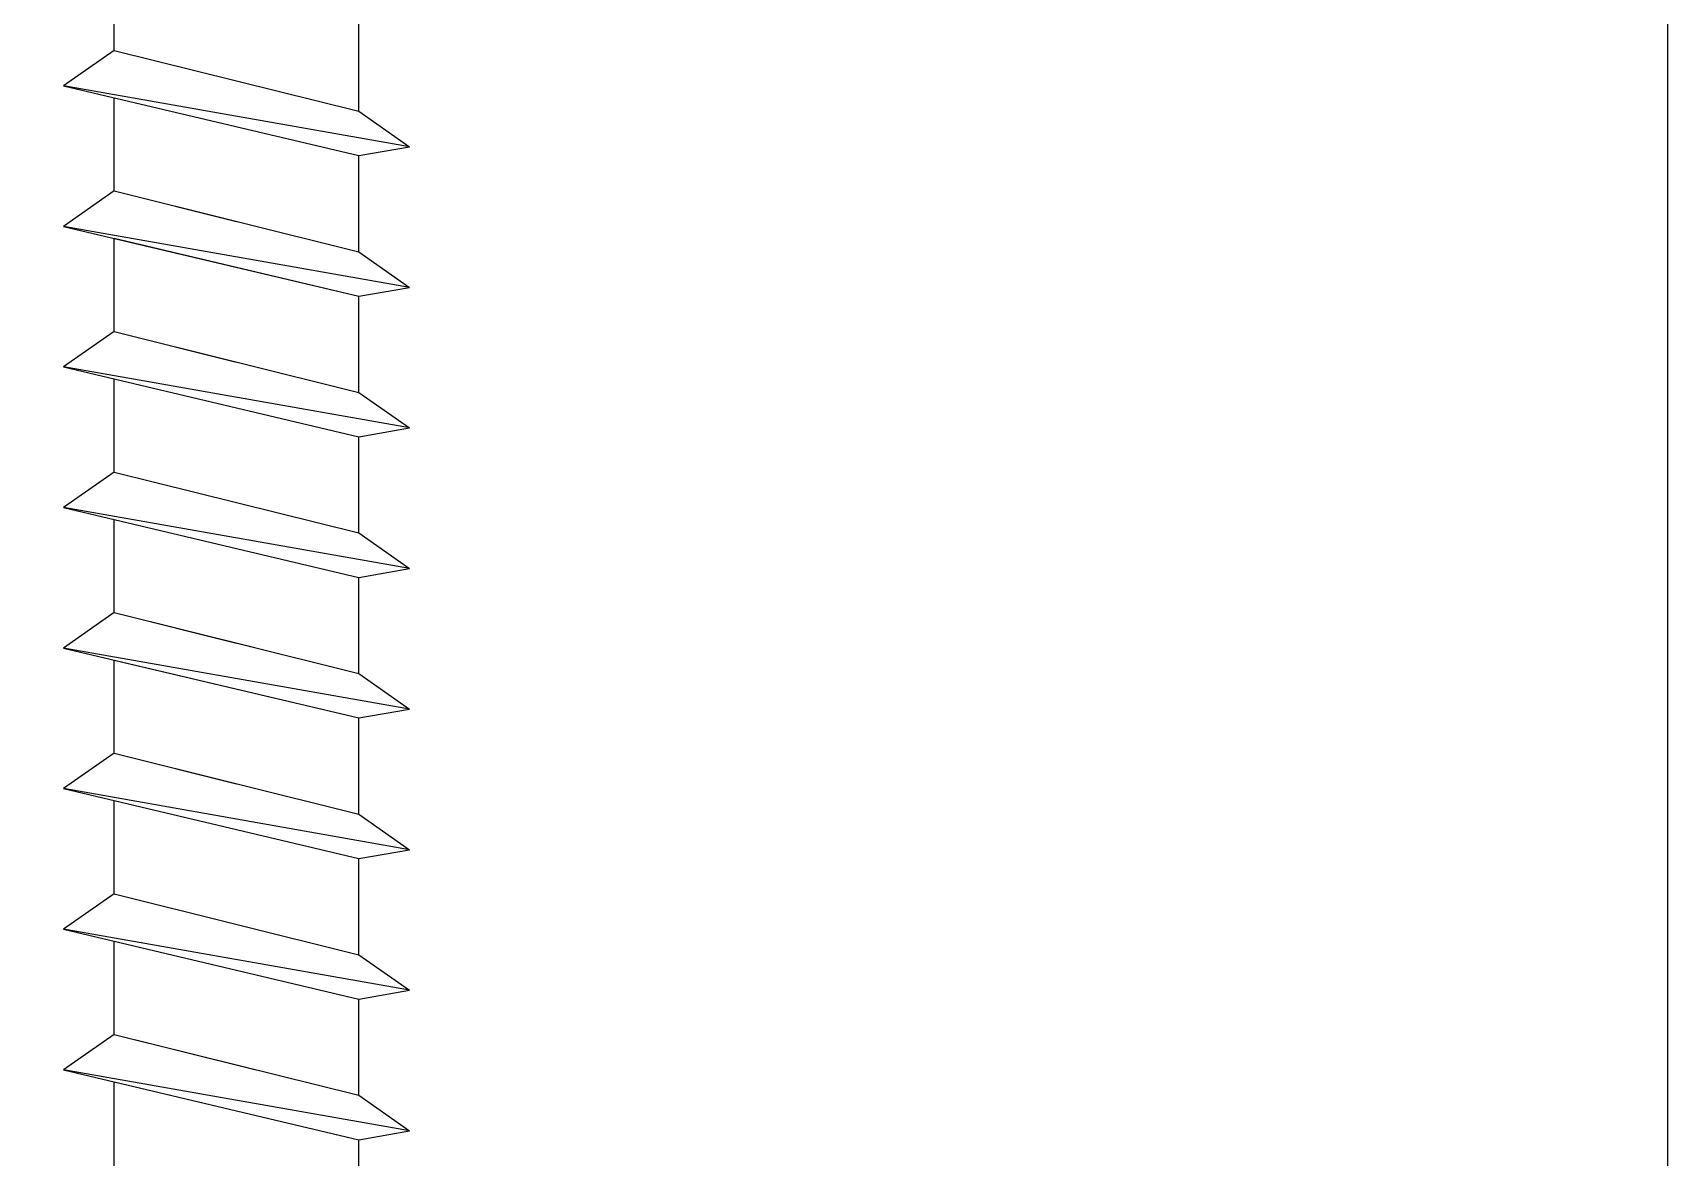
# Model space of a CAD drawing. Header units: inches. Extents: x -2661 to 42767, y -1222 to 9099.
# Drawn here: x -1011.251 to -1010.088, y 2822.963 to 2823.763 of the extents above; entities that cross this region are included whole.
import ezdxf

# ---------------------------------------------------------------- set-up
doc = ezdxf.new("R2010")
doc.units = ezdxf.units.IN
doc.header["$LTSCALE"] = 12
doc.header["$MEASUREMENT"] = 0
doc.layers.get('0').update_dxf_attribs({"linetype": 'CONTINUOUS'})
for name, color, linetype in [('S-FASTENERS', 2, 'CONTINUOUS'), ('S-SIMPSON', 2, 'CONTINUOUS'), ('S-WOOD', 3, 'CONTINUOUS')]:
    doc.layers.add(name, color=color, linetype=linetype)

# ---------------------------------------------------------------- blocks, each defined once
blk = doc.blocks.new('*U2187')
blk.add_lwpolyline([(0, 11.875), (0, 0), (2.0396, 0), (2.0396, 11.875)], close=True)
blk = doc.blocks.new('SDS.25X6-f')
at = {"layer": 'S-SIMPSON', "color": 1}
for p, q in [((0.087, -3.0816), (0.087, -3.15)), ((0.087, -3.0816), (0.087, -3.15)), ((0.087, -3.0816), (0.087, -3.15)), ((0.087, -3.0816), (0.087, -3.15)), ((0.087, -3.0816), (0.087, -3.15)), ((0.087, -3.0816), (0.087, -3.15)), ((0.087, -3.0816), (0.087, -3.15)), ((0.087, -3.0816), (0.087, -3.15)), ((0.087, -3.0816), (0.087, -3.15)), ((0.087, -3.0816), (0.087, -3.15)), ((0.087, -3.0816), (0.087, -3.15)), ((0.087, -3.0816), (0.087, -3.15)), ((-0.087, -3.1249), (-0.087, -3.1912)), ((-0.087, -3.1249), (-0.087, -3.1912)), ((-0.087, -3.1249), (-0.087, -3.1912)), ((-0.087, -3.1249), (-0.087, -3.1912)), ((-0.087, -3.1249), (-0.087, -3.1912)), ((-0.087, -3.1249), (-0.087, -3.1912)), ((-0.087, -3.1249), (-0.087, -3.1912)), ((-0.087, -3.1249), (-0.087, -3.1912)), ((-0.087, -3.1249), (-0.087, -3.1912)), ((-0.087, -3.1249), (-0.087, -3.1912)), ((-0.087, -3.1249), (-0.087, -3.1912)), ((-0.087, -3.1249), (-0.087, -3.1912)), ((-0.087, -3.1249), (-0.087, -3.1912)), ((-0.087, -3.1249), (-0.087, -3.1912)), ((-0.123, -3.1997), (0.087, -3.15)), ((-0.123, -3.1997), (0.087, -3.15)), ((-0.123, -3.1997), (0.087, -3.15)), ((-0.123, -3.1997), (0.087, -3.15)), ((-0.123, -3.1997), (0.087, -3.15)), ((-0.123, -3.1997), (0.087, -3.15)), ((-0.123, -3.1997), (0.087, -3.15)), ((-0.123, -3.1997), (0.087, -3.15)), ((-0.087, -3.1912), (0.087, -3.15)), ((0.087, -3.15), (0.123, -3.1563)), ((0.087, -3.15), (0.123, -3.1563)), ((0.087, -3.15), (0.123, -3.1563)), ((0.087, -3.15), (0.123, -3.1563)), ((0.087, -3.15), (0.123, -3.1563)), ((0.087, -3.15), (0.123, -3.1563)), ((0.087, -3.15), (0.123, -3.1563)), ((0.087, -3.15), (0.123, -3.1563)), ((0.087, -3.15), (0.123, -3.1563)), ((0.123, -3.1563), (-0.123, -3.1997)), ((0.123, -3.1563), (-0.123, -3.1997)), ((0.123, -3.1563), (-0.123, -3.1997)), ((0.123, -3.1563), (-0.123, -3.1997)), ((0.123, -3.1563), (-0.123, -3.1997)), ((0.123, -3.1563), (-0.123, -3.1997)), ((0.123, -3.1563), (-0.123, -3.1997)), ((0.123, -3.1563), (-0.123, -3.1997)), ((0.123, -3.1563), (-0.123, -3.1997)), ((0.087, -3.1816), (0.123, -3.1563)), ((0.087, -3.1816), (0.123, -3.1563)), ((0.087, -3.1816), (0.123, -3.1563)), ((0.087, -3.1816), (0.123, -3.1563)), ((0.087, -3.1816), (0.123, -3.1563)), ((0.087, -3.1816), (0.123, -3.1563)), ((0.087, -3.1816), (0.123, -3.1563)), ((0.087, -3.1816), (0.123, -3.1563)), ((0.087, -3.1816), (0.123, -3.1563)), ((-0.087, -3.2249), (0.087, -3.1816)), ((-0.087, -3.2249), (0.087, -3.1816)), ((-0.087, -3.2249), (0.087, -3.1816)), ((-0.087, -3.2249), (0.087, -3.1816)), ((-0.087, -3.2249), (0.087, -3.1816)), ((-0.087, -3.2249), (0.087, -3.1816)), ((-0.087, -3.2249), (0.087, -3.1816)), ((-0.087, -3.2249), (0.087, -3.1816)), ((-0.087, -3.2249), (0.087, -3.1816)), ((0.087, -3.1816), (0.087, -3.25)), ((0.087, -3.1816), (0.087, -3.25)), ((0.087, -3.1816), (0.087, -3.25)), ((0.087, -3.1816), (0.087, -3.25)), ((0.087, -3.1816), (0.087, -3.25)), ((0.087, -3.1816), (0.087, -3.25)), ((0.087, -3.1816), (0.087, -3.25)), ((0.087, -3.1816), (0.087, -3.25)), ((0.087, -3.1816), (0.087, -3.25)), ((0.087, -3.1816), (0.087, -3.25)), ((0.087, -3.1816), (0.087, -3.25)), ((0.087, -3.1816), (0.087, -3.25)), ((0.087, -3.1816), (0.087, -3.25)), ((0.087, -3.1816), (0.087, -3.25)), ((0.087, -3.1816), (0.087, -3.25)), ((0.087, -3.1816), (0.087, -3.25)), ((0.087, -3.1816), (0.087, -3.25)), ((-0.087, -3.2249), (-0.123, -3.1997)), ((-0.087, -3.2249), (-0.123, -3.1997)), ((-0.087, -3.2249), (-0.123, -3.1997)), ((-0.087, -3.2249), (-0.123, -3.1997)), ((-0.087, -3.2249), (-0.123, -3.1997)), ((-0.087, -3.2249), (-0.123, -3.1997)), ((-0.087, -3.2249), (-0.123, -3.1997)), ((-0.087, -3.2249), (-0.123, -3.1997)), ((-0.087, -3.2249), (-0.123, -3.1997)), ((-0.087, -3.2249), (-0.123, -3.1997)), ((-0.087, -3.2249), (-0.123, -3.1997)), ((-0.087, -3.2249), (-0.123, -3.1997)), ((-0.087, -3.2249), (-0.123, -3.1997)), ((-0.087, -3.2249), (0.013, -3.2)), ((-0.087, -3.2249), (0.013, -3.2)), ((-0.087, -3.2249), (0.013, -3.2)), ((-0.087, -3.2249), (0, -3.2032)), ((-0.087, -3.2249), (-0.087, -3.2912)), ((-0.087, -3.2249), (-0.087, -3.2912)), ((-0.087, -3.2249), (-0.087, -3.2912)), ((-0.087, -3.2249), (-0.087, -3.2912)), ((-0.087, -3.2249), (-0.087, -3.2912)), ((-0.087, -3.2249), (-0.087, -3.2912)), ((-0.087, -3.2249), (-0.087, -3.2912)), ((-0.087, -3.2249), (-0.087, -3.2912)), ((-0.087, -3.2249), (-0.087, -3.2912)), ((-0.087, -3.2249), (-0.087, -3.2912)), ((-0.087, -3.2249), (-0.087, -3.2912)), ((-0.087, -3.2249), (-0.087, -3.2912)), ((-0.087, -3.2249), (-0.087, -3.2912)), ((-0.087, -3.2249), (-0.087, -3.2912)), ((-0.087, -3.2249), (-0.087, -3.2912)), ((-0.087, -3.2249), (-0.087, -3.2912)), ((-0.123, -3.2997), (0.087, -3.25)), ((-0.123, -3.2997), (0.087, -3.25)), ((-0.123, -3.2997), (0.087, -3.25)), ((-0.123, -3.2997), (0.087, -3.25)), ((-0.123, -3.2997), (0.087, -3.25)), ((-0.123, -3.2997), (0.087, -3.25)), ((-0.123, -3.2997), (0.087, -3.25)), ((-0.123, -3.2997), (0.087, -3.25)), ((-0.123, -3.2997), (0.087, -3.25)), ((-0.123, -3.2997), (0.087, -3.25)), ((-0.123, -3.2997), (0.087, -3.25)), ((-0.123, -3.2997), (0.087, -3.25)), ((0.087, -3.25), (0.123, -3.2563)), ((0.087, -3.25), (0.123, -3.2563)), ((0.087, -3.25), (0.123, -3.2563)), ((0.087, -3.25), (0.123, -3.2563)), ((0.087, -3.25), (0.123, -3.2563)), ((0.087, -3.25), (0.123, -3.2563)), ((0.087, -3.25), (0.123, -3.2563)), ((0.087, -3.25), (0.123, -3.2563)), ((0.087, -3.25), (0.123, -3.2563)), ((0.087, -3.25), (0.123, -3.2563)), ((0.087, -3.25), (0.123, -3.2563)), ((0.087, -3.25), (0.123, -3.2563)), ((0.123, -3.2563), (-0.123, -3.2997)), ((0.123, -3.2563), (-0.123, -3.2997)), ((0.123, -3.2563), (-0.123, -3.2997)), ((0.123, -3.2563), (-0.123, -3.2997)), ((0.123, -3.2563), (-0.123, -3.2997)), ((0.123, -3.2563), (-0.123, -3.2997)), ((0.123, -3.2563), (-0.123, -3.2997)), ((0.123, -3.2563), (-0.123, -3.2997)), ((0.123, -3.2563), (-0.123, -3.2997)), ((0.123, -3.2563), (-0.123, -3.2997)), ((0.123, -3.2563), (-0.123, -3.2997)), ((0.123, -3.2563), (-0.123, -3.2997)), ((0.087, -3.2816), (0.123, -3.2563)), ((0.087, -3.2816), (0.123, -3.2563)), ((0.087, -3.2816), (0.123, -3.2563)), ((0.087, -3.2816), (0.123, -3.2563)), ((0.087, -3.2816), (0.123, -3.2563)), ((0.087, -3.2816), (0.123, -3.2563)), ((0.087, -3.2816), (0.123, -3.2563)), ((0.087, -3.2816), (0.123, -3.2563)), ((0.087, -3.2816), (0.123, -3.2563)), ((0.087, -3.2816), (0.123, -3.2563)), ((0.087, -3.2816), (0.123, -3.2563)), ((0.087, -3.2816), (0.123, -3.2563)), ((-0.087, -3.3249), (0.087, -3.2816)), ((-0.087, -3.3249), (0.087, -3.2816)), ((-0.087, -3.3249), (0.087, -3.2816)), ((-0.087, -3.3249), (0.087, -3.2816)), ((-0.087, -3.3249), (0.087, -3.2816)), ((-0.087, -3.3249), (0.087, -3.2816)), ((-0.087, -3.3249), (0.087, -3.2816)), ((-0.087, -3.3249), (0.087, -3.2816)), ((-0.087, -3.3249), (0.087, -3.2816)), ((-0.087, -3.3249), (0.087, -3.2816)), ((-0.087, -3.3249), (0.087, -3.2816)), ((-0.087, -3.3249), (0.087, -3.2816)), ((0.087, -3.2816), (0.087, -3.35)), ((0.087, -3.2816), (0.087, -3.35)), ((0.087, -3.2816), (0.087, -3.35)), ((0.087, -3.2816), (0.087, -3.35)), ((0.087, -3.2816), (0.087, -3.35)), ((0.087, -3.2816), (0.087, -3.35)), ((0.087, -3.2816), (0.087, -3.35)), ((0.087, -3.2816), (0.087, -3.35)), ((0.087, -3.2816), (0.087, -3.35)), ((0.087, -3.2816), (0.087, -3.35)), ((0.087, -3.2816), (0.087, -3.35)), ((0.087, -3.2816), (0.087, -3.35)), ((0.087, -3.2816), (0.087, -3.35)), ((0.087, -3.2816), (0.087, -3.35)), ((0.087, -3.2816), (0.087, -3.35)), ((0.087, -3.2816), (0.087, -3.35)), ((0.087, -3.2816), (0.087, -3.35)), ((-0.087, -3.3249), (-0.123, -3.2997)), ((-0.087, -3.3249), (-0.123, -3.2997)), ((-0.087, -3.3249), (-0.123, -3.2997)), ((-0.087, -3.3249), (-0.123, -3.2997)), ((-0.087, -3.3249), (-0.123, -3.2997)), ((-0.087, -3.3249), (-0.123, -3.2997)), ((-0.087, -3.3249), (-0.123, -3.2997)), ((-0.087, -3.3249), (-0.123, -3.2997)), ((-0.087, -3.3249), (-0.123, -3.2997)), ((-0.087, -3.3249), (-0.123, -3.2997)), ((-0.087, -3.3249), (-0.123, -3.2997)), ((-0.087, -3.3249), (-0.123, -3.2997)), ((-0.087, -3.3249), (-0.087, -3.3912)), ((-0.087, -3.3249), (-0.087, -3.3912)), ((-0.087, -3.3249), (-0.087, -3.3912)), ((-0.087, -3.3249), (-0.087, -3.3912)), ((-0.087, -3.3249), (-0.087, -3.3912)), ((-0.087, -3.3249), (-0.087, -3.3912)), ((-0.087, -3.3249), (-0.087, -3.3912)), ((-0.087, -3.3249), (-0.087, -3.3912)), ((-0.087, -3.3249), (-0.087, -3.3912)), ((-0.087, -3.3249), (-0.087, -3.3912)), ((-0.087, -3.3249), (-0.087, -3.3912)), ((-0.087, -3.3249), (-0.087, -3.3912)), ((-0.087, -3.3249), (-0.087, -3.3912)), ((-0.087, -3.3249), (-0.087, -3.3912)), ((-0.087, -3.3249), (-0.087, -3.3912)), ((-0.087, -3.3249), (-0.087, -3.3912)), ((-0.087, -3.3249), (-0.087, -3.3912)), ((-0.123, -3.3997), (0.087, -3.35)), ((-0.123, -3.3997), (0.087, -3.35)), ((-0.123, -3.3997), (0.087, -3.35)), ((-0.123, -3.3997), (0.087, -3.35)), ((-0.123, -3.3997), (0.087, -3.35)), ((-0.123, -3.3997), (0.087, -3.35)), ((-0.123, -3.3997), (0.087, -3.35)), ((-0.123, -3.3997), (0.087, -3.35)), ((-0.123, -3.3997), (0.087, -3.35)), ((-0.123, -3.3997), (0.087, -3.35)), ((-0.123, -3.3997), (0.087, -3.35)), ((-0.123, -3.3997), (0.087, -3.35)), ((-0.123, -3.3997), (0.087, -3.35)), ((-0.123, -3.3997), (0.087, -3.35)), ((-0.123, -3.3997), (0.087, -3.35)), ((0.123, -3.3563), (-0.123, -3.3997)), ((0.123, -3.3563), (-0.123, -3.3997)), ((0.123, -3.3563), (-0.123, -3.3997)), ((0.123, -3.3563), (-0.123, -3.3997)), ((0.123, -3.3563), (-0.123, -3.3997)), ((0.123, -3.3563), (-0.123, -3.3997)), ((0.123, -3.3563), (-0.123, -3.3997)), ((0.123, -3.3563), (-0.123, -3.3997)), ((0.123, -3.3563), (-0.123, -3.3997)), ((0.123, -3.3563), (-0.123, -3.3997)), ((0.123, -3.3563), (-0.123, -3.3997)), ((0.123, -3.3563), (-0.123, -3.3997)), ((0.123, -3.3563), (-0.123, -3.3997)), ((0.123, -3.3563), (-0.123, -3.3997)), ((0.123, -3.3563), (-0.123, -3.3997)), ((0.087, -3.35), (0.123, -3.3563)), ((0.087, -3.35), (0.123, -3.3563)), ((0.087, -3.35), (0.123, -3.3563)), ((0.087, -3.35), (0.123, -3.3563)), ((0.087, -3.35), (0.123, -3.3563)), ((0.087, -3.35), (0.123, -3.3563)), ((0.087, -3.35), (0.123, -3.3563)), ((0.087, -3.35), (0.123, -3.3563)), ((0.087, -3.35), (0.123, -3.3563)), ((0.087, -3.35), (0.123, -3.3563)), ((0.087, -3.35), (0.123, -3.3563)), ((0.087, -3.35), (0.123, -3.3563)), ((0.087, -3.35), (0.123, -3.3563)), ((0.087, -3.35), (0.123, -3.3563)), ((0.087, -3.35), (0.123, -3.3563)), ((0.087, -3.3816), (0.123, -3.3563)), ((0.087, -3.3816), (0.123, -3.3563)), ((0.087, -3.3816), (0.123, -3.3563)), ((0.087, -3.3816), (0.123, -3.3563)), ((0.087, -3.3816), (0.123, -3.3563)), ((0.087, -3.3816), (0.123, -3.3563)), ((0.087, -3.3816), (0.123, -3.3563)), ((0.087, -3.3816), (0.123, -3.3563)), ((0.087, -3.3816), (0.123, -3.3563)), ((0.087, -3.3816), (0.123, -3.3563)), ((0.087, -3.3816), (0.123, -3.3563)), ((0.087, -3.3816), (0.123, -3.3563)), ((0.087, -3.3816), (0.123, -3.3563)), ((0.087, -3.3816), (0.123, -3.3563)), ((0.087, -3.3816), (0.123, -3.3563)), ((-0.087, -3.4249), (0.087, -3.3816)), ((-0.087, -3.4249), (0.087, -3.3816)), ((-0.087, -3.4249), (0.087, -3.3816)), ((-0.087, -3.4249), (0.087, -3.3816)), ((-0.087, -3.4249), (0.087, -3.3816)), ((-0.087, -3.4249), (0.087, -3.3816)), ((-0.087, -3.4249), (0.087, -3.3816)), ((-0.087, -3.4249), (0.087, -3.3816)), ((-0.087, -3.4249), (0.087, -3.3816)), ((-0.087, -3.4249), (0.087, -3.3816)), ((-0.087, -3.4249), (0.087, -3.3816)), ((-0.087, -3.4249), (0.087, -3.3816)), ((-0.087, -3.4249), (0.087, -3.3816)), ((-0.087, -3.4249), (0.087, -3.3816)), ((-0.087, -3.4249), (0.087, -3.3816)), ((0.087, -3.3816), (0.087, -3.45)), ((0.087, -3.3816), (0.087, -3.45)), ((0.087, -3.3816), (0.087, -3.45)), ((0.087, -3.3816), (0.087, -3.45)), ((0.087, -3.3816), (0.087, -3.45)), ((0.087, -3.3816), (0.087, -3.45)), ((0.087, -3.3816), (0.087, -3.45)), ((0.087, -3.3816), (0.087, -3.45)), ((0.087, -3.3816), (0.087, -3.45)), ((0.087, -3.3816), (0.087, -3.45)), ((0.087, -3.3816), (0.087, -3.45)), ((0.087, -3.3816), (0.087, -3.45)), ((0.087, -3.3816), (0.087, -3.45)), ((0.087, -3.3816), (0.087, -3.45)), ((0.087, -3.3816), (0.087, -3.45)), ((0.087, -3.3816), (0.087, -3.45)), ((0.087, -3.3816), (0.087, -3.45)), ((0.087, -3.3816), (0.087, -3.45)), ((-0.087, -3.4249), (-0.123, -3.3997)), ((-0.087, -3.4249), (-0.123, -3.3997)), ((-0.087, -3.4249), (-0.123, -3.3997)), ((-0.087, -3.4249), (-0.123, -3.3997)), ((-0.087, -3.4249), (-0.123, -3.3997)), ((-0.087, -3.4249), (-0.123, -3.3997)), ((-0.087, -3.4249), (-0.123, -3.3997)), ((-0.087, -3.4249), (-0.123, -3.3997)), ((-0.087, -3.4249), (-0.123, -3.3997)), ((-0.087, -3.4249), (-0.123, -3.3997)), ((-0.087, -3.4249), (-0.123, -3.3997)), ((-0.087, -3.4249), (-0.123, -3.3997)), ((-0.087, -3.4249), (-0.123, -3.3997)), ((-0.087, -3.4249), (-0.123, -3.3997)), ((-0.087, -3.4249), (-0.123, -3.3997)), ((-0.087, -3.4249), (-0.123, -3.3997)), ((-0.087, -3.4249), (-0.123, -3.3997)), ((-0.087, -3.4249), (-0.123, -3.3997)), ((-0.087, -3.4249), (0, -3.4032)), ((-0.087, -3.4249), (0, -3.4032)), ((-0.087, -3.4249), (0, -3.4032)), ((-0.087, -3.4249), (-0.087, -3.4912)), ((-0.087, -3.4249), (-0.087, -3.4912)), ((-0.087, -3.4249), (-0.087, -3.4912)), ((-0.087, -3.4249), (-0.087, -3.4912)), ((-0.087, -3.4249), (-0.087, -3.4912)), ((-0.087, -3.4249), (-0.087, -3.4912)), ((-0.087, -3.4249), (-0.087, -3.4912)), ((-0.087, -3.4249), (-0.087, -3.4912)), ((-0.087, -3.4249), (-0.087, -3.4912)), ((-0.087, -3.4249), (-0.087, -3.4912)), ((-0.087, -3.4249), (-0.087, -3.4912)), ((-0.087, -3.4249), (-0.087, -3.4912)), ((-0.123, -3.4997), (0.087, -3.45)), ((-0.123, -3.4997), (0.087, -3.45)), ((-0.123, -3.4997), (0.087, -3.45)), ((-0.123, -3.4997), (0.087, -3.45)), ((-0.123, -3.4997), (0.087, -3.45)), ((-0.123, -3.4997), (0.087, -3.45)), ((-0.123, -3.4997), (0.087, -3.45)), ((-0.123, -3.4997), (0.087, -3.45)), ((-0.087, -3.4912), (0.087, -3.45)), ((0.087, -3.45), (0.123, -3.4563)), ((0.087, -3.45), (0.123, -3.4563)), ((0.087, -3.45), (0.123, -3.4563)), ((0.087, -3.45), (0.123, -3.4563)), ((0.087, -3.45), (0.123, -3.4563)), ((0.087, -3.45), (0.123, -3.4563)), ((0.087, -3.45), (0.123, -3.4563)), ((0.087, -3.45), (0.123, -3.4563)), ((0.087, -3.45), (0.123, -3.4563)), ((0.123, -3.4563), (-0.123, -3.4997)), ((0.123, -3.4563), (-0.123, -3.4997)), ((0.123, -3.4563), (-0.123, -3.4997)), ((0.123, -3.4563), (-0.123, -3.4997)), ((0.123, -3.4563), (-0.123, -3.4997)), ((0.123, -3.4563), (-0.123, -3.4997)), ((0.123, -3.4563), (-0.123, -3.4997)), ((0.123, -3.4563), (-0.123, -3.4997)), ((0.123, -3.4563), (-0.123, -3.4997)), ((0.087, -3.4816), (0.123, -3.4563)), ((0.087, -3.4816), (0.123, -3.4563)), ((0.087, -3.4816), (0.123, -3.4563)), ((0.087, -3.4816), (0.123, -3.4563)), ((0.087, -3.4816), (0.123, -3.4563)), ((0.087, -3.4816), (0.123, -3.4563)), ((0.087, -3.4816), (0.123, -3.4563)), ((0.087, -3.4816), (0.123, -3.4563)), ((0.087, -3.4816), (0.123, -3.4563)), ((-0.087, -3.5249), (0.087, -3.4816)), ((-0.087, -3.5249), (0.087, -3.4816)), ((-0.087, -3.5249), (0.087, -3.4816)), ((-0.087, -3.5249), (0.087, -3.4816)), ((-0.087, -3.5249), (0.087, -3.4816)), ((-0.087, -3.5249), (0.087, -3.4816)), ((-0.087, -3.5249), (0.087, -3.4816)), ((-0.087, -3.5249), (0.087, -3.4816)), ((-0.087, -3.5249), (0.087, -3.4816)), ((0.087, -3.4816), (0.087, -3.55)), ((0.087, -3.4816), (0.087, -3.55)), ((0.087, -3.4816), (0.087, -3.55)), ((0.087, -3.4816), (0.087, -3.55)), ((0.087, -3.4816), (0.087, -3.55)), ((0.087, -3.4816), (0.087, -3.55)), ((0.087, -3.4816), (0.087, -3.55)), ((0.087, -3.4816), (0.087, -3.55)), ((0.087, -3.4816), (0.087, -3.55)), ((0.087, -3.4816), (0.087, -3.55)), ((0.087, -3.4816), (0.087, -3.55)), ((0.087, -3.4816), (0.087, -3.55)), ((0.087, -3.4816), (0.087, -3.55)), ((-0.087, -3.5249), (-0.123, -3.4997)), ((-0.087, -3.5249), (-0.123, -3.4997)), ((-0.087, -3.5249), (-0.123, -3.4997)), ((-0.087, -3.5249), (-0.123, -3.4997)), ((-0.087, -3.5249), (-0.123, -3.4997)), ((-0.087, -3.5249), (-0.123, -3.4997)), ((-0.087, -3.5249), (-0.123, -3.4997)), ((-0.087, -3.5249), (-0.123, -3.4997)), ((-0.087, -3.5249), (-0.123, -3.4997)), ((-0.087, -3.5249), (-0.123, -3.4997)), ((-0.087, -3.5249), (-0.123, -3.4997)), ((-0.087, -3.5249), (-0.123, -3.4997)), ((-0.087, -3.5249), (-0.123, -3.4997)), ((-0.087, -3.5249), (0.013, -3.5)), ((-0.087, -3.5249), (0.013, -3.5)), ((-0.087, -3.5249), (0.013, -3.5)), ((-0.087, -3.5249), (0, -3.5032)), ((-0.087, -3.5249), (-0.087, -3.5912)), ((-0.087, -3.5249), (-0.087, -3.5912)), ((-0.087, -3.5249), (-0.087, -3.5912)), ((-0.087, -3.5249), (-0.087, -3.5912)), ((-0.087, -3.5249), (-0.087, -3.5912)), ((-0.087, -3.5249), (-0.087, -3.5912)), ((-0.087, -3.5249), (-0.087, -3.5912)), ((-0.087, -3.5249), (-0.087, -3.5912)), ((-0.087, -3.5249), (-0.087, -3.5912)), ((-0.087, -3.5249), (-0.087, -3.5912)), ((-0.087, -3.5249), (-0.087, -3.5912)), ((-0.123, -3.5997), (0.087, -3.55)), ((-0.123, -3.5997), (0.087, -3.55)), ((-0.123, -3.5997), (0.087, -3.55)), ((-0.123, -3.5997), (0.087, -3.55)), ((-0.123, -3.5997), (0.087, -3.55)), ((-0.123, -3.5997), (0.087, -3.55)), ((-0.123, -3.5997), (0.087, -3.55)), ((-0.123, -3.5997), (0.087, -3.55)), ((-0.123, -3.5997), (0.087, -3.55)), ((0.123, -3.5563), (-0.123, -3.5997)), ((0.123, -3.5563), (-0.123, -3.5997)), ((0.123, -3.5563), (-0.123, -3.5997)), ((0.123, -3.5563), (-0.123, -3.5997)), ((0.123, -3.5563), (-0.123, -3.5997)), ((0.123, -3.5563), (-0.123, -3.5997)), ((0.123, -3.5563), (-0.123, -3.5997)), ((0.123, -3.5563), (-0.123, -3.5997)), ((0.123, -3.5563), (-0.123, -3.5997)), ((0.087, -3.55), (0.123, -3.5563)), ((0.087, -3.55), (0.123, -3.5563)), ((0.087, -3.55), (0.123, -3.5563)), ((0.087, -3.55), (0.123, -3.5563)), ((0.087, -3.55), (0.123, -3.5563)), ((0.087, -3.55), (0.123, -3.5563)), ((0.087, -3.55), (0.123, -3.5563)), ((0.087, -3.55), (0.123, -3.5563)), ((0.087, -3.55), (0.123, -3.5563)), ((0.087, -3.5816), (0.123, -3.5563)), ((0.087, -3.5816), (0.123, -3.5563)), ((0.087, -3.5816), (0.123, -3.5563)), ((0.087, -3.5816), (0.123, -3.5563)), ((0.087, -3.5816), (0.123, -3.5563)), ((0.087, -3.5816), (0.123, -3.5563)), ((0.087, -3.5816), (0.123, -3.5563)), ((0.087, -3.5816), (0.123, -3.5563)), ((0.087, -3.5816), (0.123, -3.5563)), ((-0.087, -3.6249), (0.087, -3.5816)), ((-0.087, -3.6249), (0.087, -3.5816)), ((-0.087, -3.6249), (0.087, -3.5816)), ((-0.087, -3.6249), (0.087, -3.5816)), ((-0.087, -3.6249), (0.087, -3.5816)), ((-0.087, -3.6249), (0.087, -3.5816)), ((-0.087, -3.6249), (0.087, -3.5816)), ((-0.087, -3.6249), (0.087, -3.5816)), ((-0.087, -3.6249), (0.087, -3.5816)), ((0.087, -3.5816), (0.087, -3.65)), ((0.087, -3.5816), (0.087, -3.65)), ((0.087, -3.5816), (0.087, -3.65)), ((0.087, -3.5816), (0.087, -3.65)), ((0.087, -3.5816), (0.087, -3.65)), ((0.087, -3.5816), (0.087, -3.65)), ((0.087, -3.5816), (0.087, -3.65)), ((0.087, -3.5816), (0.087, -3.65)), ((0.087, -3.5816), (0.087, -3.65)), ((0.087, -3.5816), (0.087, -3.65)), ((0.087, -3.5816), (0.087, -3.65)), ((-0.087, -3.6249), (-0.123, -3.5997)), ((-0.087, -3.6249), (-0.123, -3.5997)), ((-0.087, -3.6249), (-0.123, -3.5997)), ((-0.087, -3.6249), (-0.123, -3.5997)), ((-0.087, -3.6249), (-0.123, -3.5997)), ((-0.087, -3.6249), (-0.123, -3.5997)), ((-0.087, -3.6249), (-0.123, -3.5997)), ((-0.087, -3.6249), (-0.123, -3.5997)), ((-0.087, -3.6249), (-0.123, -3.5997)), ((-0.087, -3.6249), (-0.087, -3.6912)), ((-0.087, -3.6249), (-0.087, -3.6912)), ((-0.087, -3.6249), (-0.087, -3.6912)), ((-0.087, -3.6249), (-0.087, -3.6912)), ((-0.087, -3.6249), (-0.087, -3.6912)), ((-0.087, -3.6249), (-0.087, -3.6912)), ((-0.087, -3.6249), (-0.087, -3.6912)), ((-0.087, -3.6249), (-0.087, -3.6912)), ((-0.087, -3.6249), (-0.087, -3.6912)), ((-0.087, -3.6249), (-0.087, -3.6912)), ((-0.087, -3.6249), (-0.087, -3.6912)), ((-0.123, -3.6997), (0.087, -3.65)), ((-0.123, -3.6997), (0.087, -3.65)), ((-0.123, -3.6997), (0.087, -3.65)), ((-0.123, -3.6997), (0.087, -3.65)), ((-0.123, -3.6997), (0.087, -3.65)), ((-0.123, -3.6997), (0.087, -3.65)), ((-0.123, -3.6997), (0.087, -3.65)), ((-0.123, -3.6997), (0.087, -3.65)), ((-0.123, -3.6997), (0.087, -3.65)), ((-0.123, -3.6997), (0.087, -3.65)), ((-0.123, -3.6997), (0.087, -3.65)), ((0.087, -3.65), (0.123, -3.6563)), ((0.087, -3.65), (0.123, -3.6563)), ((0.087, -3.65), (0.123, -3.6563)), ((0.087, -3.65), (0.123, -3.6563)), ((0.087, -3.65), (0.123, -3.6563)), ((0.087, -3.65), (0.123, -3.6563)), ((0.087, -3.65), (0.123, -3.6563)), ((0.087, -3.65), (0.123, -3.6563)), ((0.087, -3.65), (0.123, -3.6563)), ((0.087, -3.65), (0.123, -3.6563)), ((0.087, -3.65), (0.123, -3.6563)), ((0.123, -3.6563), (-0.123, -3.6997)), ((0.123, -3.6563), (-0.123, -3.6997)), ((0.123, -3.6563), (-0.123, -3.6997)), ((0.123, -3.6563), (-0.123, -3.6997)), ((0.123, -3.6563), (-0.123, -3.6997)), ((0.123, -3.6563), (-0.123, -3.6997)), ((0.123, -3.6563), (-0.123, -3.6997)), ((0.123, -3.6563), (-0.123, -3.6997)), ((0.123, -3.6563), (-0.123, -3.6997)), ((0.123, -3.6563), (-0.123, -3.6997)), ((0.123, -3.6563), (-0.123, -3.6997)), ((0.087, -3.6816), (0.123, -3.6563)), ((0.087, -3.6816), (0.123, -3.6563)), ((0.087, -3.6816), (0.123, -3.6563)), ((0.087, -3.6816), (0.123, -3.6563)), ((0.087, -3.6816), (0.123, -3.6563)), ((0.087, -3.6816), (0.123, -3.6563)), ((0.087, -3.6816), (0.123, -3.6563)), ((0.087, -3.6816), (0.123, -3.6563)), ((0.087, -3.6816), (0.123, -3.6563)), ((0.087, -3.6816), (0.123, -3.6563)), ((0.087, -3.6816), (0.123, -3.6563)), ((-0.087, -3.7249), (0.087, -3.6816)), ((-0.087, -3.7249), (0.087, -3.6816)), ((-0.087, -3.7249), (0.087, -3.6816)), ((-0.087, -3.7249), (0.087, -3.6816)), ((-0.087, -3.7249), (0.087, -3.6816)), ((-0.087, -3.7249), (0.087, -3.6816)), ((-0.087, -3.7249), (0.087, -3.6816)), ((-0.087, -3.7249), (0.087, -3.6816)), ((-0.087, -3.7249), (0.087, -3.6816)), ((-0.087, -3.7249), (0.087, -3.6816)), ((-0.087, -3.7249), (0.087, -3.6816)), ((0.087, -3.6816), (0.087, -3.75)), ((0.087, -3.6816), (0.087, -3.75)), ((0.087, -3.6816), (0.087, -3.75)), ((0.087, -3.6816), (0.087, -3.75)), ((0.087, -3.6816), (0.087, -3.75)), ((0.087, -3.6816), (0.087, -3.75)), ((0.087, -3.6816), (0.087, -3.75)), ((0.087, -3.6816), (0.087, -3.75)), ((-0.087, -3.7249), (-0.123, -3.6997)), ((-0.087, -3.7249), (-0.123, -3.6997)), ((-0.087, -3.7249), (-0.123, -3.6997)), ((-0.087, -3.7249), (-0.123, -3.6997)), ((-0.087, -3.7249), (-0.123, -3.6997)), ((-0.087, -3.7249), (-0.123, -3.6997)), ((-0.087, -3.7249), (-0.123, -3.6997)), ((-0.087, -3.7249), (-0.123, -3.6997)), ((-0.087, -3.7249), (-0.123, -3.6997)), ((-0.087, -3.7249), (-0.123, -3.6997)), ((-0.087, -3.7249), (-0.123, -3.6997)), ((-0.087, -3.7249), (-0.123, -3.6997)), ((-0.087, -3.7249), (-0.123, -3.6997)), ((-0.087, -3.7249), (0, -3.7032)), ((-0.087, -3.7249), (0, -3.7032)), ((-0.087, -3.7249), (-0.087, -3.7912)), ((-0.087, -3.7249), (-0.087, -3.7912)), ((-0.087, -3.7249), (-0.087, -3.7912)), ((-0.087, -3.7249), (-0.087, -3.7912)), ((-0.087, -3.7249), (-0.087, -3.7912)), ((-0.087, -3.7249), (-0.087, -3.7912)), ((-0.087, -3.7249), (-0.087, -3.7912)), ((-0.087, -3.7249), (-0.087, -3.7912)), ((-0.087, -3.7249), (-0.087, -3.7912)), ((-0.087, -3.7249), (-0.087, -3.7912)), ((-0.123, -3.7997), (0.087, -3.75)), ((-0.123, -3.7997), (0.087, -3.75)), ((-0.123, -3.7997), (0.087, -3.75)), ((-0.123, -3.7997), (0.087, -3.75)), ((-0.123, -3.7997), (0.087, -3.75)), ((-0.123, -3.7997), (0.087, -3.75)), ((-0.123, -3.7997), (0.087, -3.75)), ((-0.123, -3.7997), (0.087, -3.75)), ((-0.087, -3.7912), (0.087, -3.75)), ((0.087, -3.75), (0.123, -3.7563)), ((0.087, -3.75), (0.123, -3.7563)), ((0.087, -3.75), (0.123, -3.7563)), ((0.087, -3.75), (0.123, -3.7563)), ((0.087, -3.75), (0.123, -3.7563)), ((0.087, -3.75), (0.123, -3.7563)), ((0.087, -3.75), (0.123, -3.7563)), ((0.087, -3.75), (0.123, -3.7563)), ((0.087, -3.75), (0.123, -3.7563)), ((0.123, -3.7563), (-0.123, -3.7997)), ((0.123, -3.7563), (-0.123, -3.7997)), ((0.123, -3.7563), (-0.123, -3.7997)), ((0.123, -3.7563), (-0.123, -3.7997)), ((0.123, -3.7563), (-0.123, -3.7997)), ((0.123, -3.7563), (-0.123, -3.7997)), ((0.123, -3.7563), (-0.123, -3.7997)), ((0.123, -3.7563), (-0.123, -3.7997)), ((0.123, -3.7563), (-0.123, -3.7997)), ((0.087, -3.7816), (0.123, -3.7563)), ((0.087, -3.7816), (0.123, -3.7563)), ((0.087, -3.7816), (0.123, -3.7563)), ((0.087, -3.7816), (0.123, -3.7563)), ((0.087, -3.7816), (0.123, -3.7563)), ((0.087, -3.7816), (0.123, -3.7563)), ((0.087, -3.7816), (0.123, -3.7563)), ((0.087, -3.7816), (0.123, -3.7563)), ((0.087, -3.7816), (0.123, -3.7563)), ((-0.087, -3.8249), (0.087, -3.7816)), ((-0.087, -3.8249), (0.087, -3.7816)), ((-0.087, -3.8249), (0.087, -3.7816)), ((-0.087, -3.8249), (0.087, -3.7816)), ((-0.087, -3.8249), (0.087, -3.7816)), ((-0.087, -3.8249), (0.087, -3.7816)), ((-0.087, -3.8249), (0.087, -3.7816)), ((-0.087, -3.8249), (0.087, -3.7816)), ((-0.087, -3.8249), (0.087, -3.7816)), ((0.087, -3.7816), (0.087, -3.85)), ((0.087, -3.7816), (0.087, -3.85)), ((0.087, -3.7816), (0.087, -3.85)), ((0.087, -3.7816), (0.087, -3.85)), ((0.087, -3.7816), (0.087, -3.85)), ((0.087, -3.7816), (0.087, -3.85)), ((0.087, -3.7816), (0.087, -3.85)), ((0.087, -3.7816), (0.087, -3.85)), ((0.087, -3.7816), (0.087, -3.85)), ((-0.087, -3.8249), (-0.123, -3.7997)), ((-0.087, -3.8249), (-0.123, -3.7997)), ((-0.087, -3.8249), (-0.123, -3.7997)), ((-0.087, -3.8249), (-0.123, -3.7997)), ((-0.087, -3.8249), (-0.123, -3.7997)), ((-0.087, -3.8249), (-0.123, -3.7997)), ((-0.087, -3.8249), (-0.123, -3.7997)), ((-0.087, -3.8249), (-0.123, -3.7997)), ((-0.087, -3.8249), (-0.123, -3.7997)), ((-0.087, -3.8249), (-0.123, -3.7997)), ((-0.087, -3.8249), (0, -3.8032)), ((-0.087, -3.8249), (-0.087, -3.8912)), ((-0.087, -3.8249), (-0.087, -3.8912)), ((-0.087, -3.8249), (-0.087, -3.8912)), ((-0.087, -3.8249), (-0.087, -3.8912)), ((-0.087, -3.8249), (-0.087, -3.8912)), ((-0.087, -3.8249), (-0.087, -3.8912)), ((-0.087, -3.8249), (-0.087, -3.8912)), ((-0.087, -3.8249), (-0.087, -3.8912)), ((-0.123, -3.8997), (0.087, -3.85)), ((-0.123, -3.8997), (0.087, -3.85)), ((-0.123, -3.8997), (0.087, -3.85)), ((-0.123, -3.8997), (0.087, -3.85)), ((-0.123, -3.8997), (0.087, -3.85)), ((-0.123, -3.8997), (0.087, -3.85)), ((0.123, -3.8563), (-0.123, -3.8997)), ((0.123, -3.8563), (-0.123, -3.8997)), ((0.123, -3.8563), (-0.123, -3.8997)), ((0.123, -3.8563), (-0.123, -3.8997)), ((0.123, -3.8563), (-0.123, -3.8997)), ((0.123, -3.8563), (-0.123, -3.8997)), ((0.087, -3.85), (0.123, -3.8563)), ((0.087, -3.85), (0.123, -3.8563)), ((0.087, -3.85), (0.123, -3.8563)), ((0.087, -3.85), (0.123, -3.8563)), ((0.087, -3.85), (0.123, -3.8563)), ((0.087, -3.85), (0.123, -3.8563)), ((0.087, -3.8816), (0.123, -3.8563)), ((0.087, -3.8816), (0.123, -3.8563)), ((0.087, -3.8816), (0.123, -3.8563)), ((0.087, -3.8816), (0.123, -3.8563)), ((0.087, -3.8816), (0.123, -3.8563)), ((0.087, -3.8816), (0.123, -3.8563)), ((-0.087, -3.9249), (0.087, -3.8816)), ((-0.087, -3.9249), (0.087, -3.8816)), ((-0.087, -3.9249), (0.087, -3.8816)), ((-0.087, -3.9249), (0.087, -3.8816)), ((-0.087, -3.9249), (0.087, -3.8816)), ((-0.087, -3.9249), (0.087, -3.8816)), ((0.087, -3.8816), (0.087, -3.95)), ((0.087, -3.8816), (0.087, -3.95)), ((0.087, -3.8816), (0.087, -3.95)), ((0.087, -3.8816), (0.087, -3.95)), ((0.087, -3.8816), (0.087, -3.95)), ((0.087, -3.8816), (0.087, -3.95)), ((0.087, -3.8816), (0.087, -3.95)), ((-0.087, -3.9249), (-0.123, -3.8997)), ((-0.087, -3.9249), (-0.123, -3.8997)), ((-0.087, -3.9249), (-0.123, -3.8997)), ((-0.087, -3.9249), (-0.123, -3.8997)), ((-0.087, -3.9249), (-0.123, -3.8997)), ((-0.087, -3.9249), (-0.123, -3.8997)), ((-0.087, -3.9249), (-0.087, -3.9912)), ((-0.087, -3.9249), (-0.087, -3.9912)), ((-0.087, -3.9249), (-0.087, -3.9912)), ((-0.087, -3.9249), (-0.087, -3.9912)), ((-0.087, -3.9249), (-0.087, -3.9912)), ((-0.087, -3.9249), (-0.087, -3.9912)), ((-0.087, -3.9249), (-0.087, -3.9912))]:
    blk.add_line(p, q, dxfattribs=at)
blk = doc.blocks.new('*U1812')
at = {"layer": 'S-FASTENERS'}
blk.add_blockref('SDS.25X6-f', (0, 0), dxfattribs=at)

msp = doc.modelspace()

# ---------------------------------------------------------------- block references
at = {"layer": 'S-FASTENERS', "xscale": -1, "rotation": 180}
msp.add_blockref('*U1812', (-1011.10564, 2819.82554), dxfattribs=at)
at = {"layer": 'S-WOOD', "color": 2, "xscale": -1, "rotation": 180}
msp.add_blockref('*U2187', (-1012.12732, 2834.70054), dxfattribs=at)

doc.saveas('drawing.dxf')
